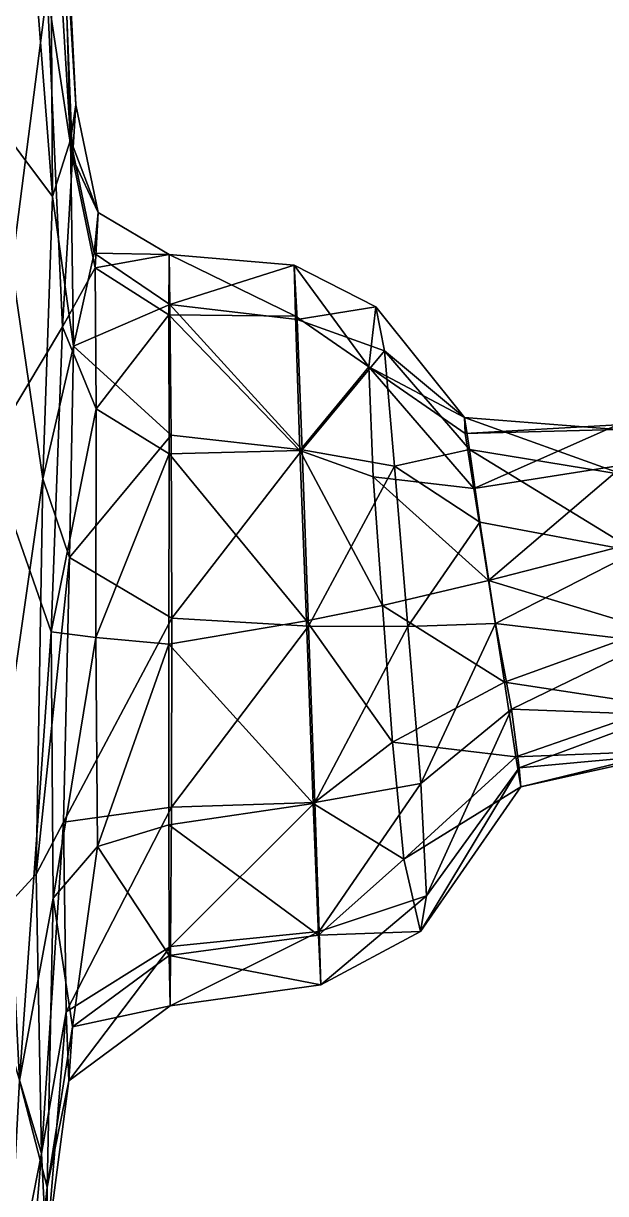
# Model space of a CAD drawing. Extents: x -4.77 to 4.77, y -2.48 to 3.3.
# Drawn here: x 4.6357 to 4.7036, y 2.0115 to 2.1477 of the extents above; entities that cross this region are included whole.
import ezdxf

# ---------------------------------------------------------------- set-up
doc = ezdxf.new("R2010")
doc.units = 0

msp = doc.modelspace()

# ---------------------------------------------------------------- linework, layer by layer
for points in [[(4.63621, 2.16501, -0.3844), (4.63173, 2.13738, -0.43853), (4.62125, 2.25182, -0.43094)], [(4.63621, 2.16501, 0.3844), (4.62125, 2.25182, 0.43094), (4.63173, 2.13738, 0.43853)], [(4.62012, 2.23938, -0.20485), (4.63161, 2.09789, -0.21747), (4.63851, 2.1515, -0.25729)], [(4.62012, 2.23938, 0.20485), (4.63851, 2.1515, 0.25729), (4.63161, 2.09789, 0.21747)], [(4.64007, 2.17404, -0.3132), (4.64122, 2.13412, -0.3369), (4.63886, 2.17281, -0.34476)], [(4.64007, 2.17404, 0.3132), (4.63886, 2.17281, 0.34476), (4.64122, 2.13412, 0.3369)], [(4.64, 2.16887, -0.28523), (4.64187, 2.13818, -0.30904), (4.64007, 2.17404, -0.3132)], [(4.64, 2.16887, 0.28523), (4.64007, 2.17404, 0.3132), (4.64187, 2.13818, 0.30904)], [(4.64007, 2.17404, -0.3132), (4.64187, 2.13818, -0.30904), (4.64122, 2.13412, -0.3369)], [(4.64007, 2.17404, 0.3132), (4.64122, 2.13412, 0.3369), (4.64187, 2.13818, 0.30904)], [(4.63886, 2.17281, -0.34476), (4.63915, 2.12753, -0.37073), (4.63621, 2.16501, -0.3844)], [(4.63886, 2.17281, 0.34476), (4.63621, 2.16501, 0.3844), (4.63915, 2.12753, 0.37073)], [(4.63886, 2.17281, -0.34476), (4.64122, 2.13412, -0.3369), (4.63915, 2.12753, -0.37073)], [(4.63886, 2.17281, 0.34476), (4.63915, 2.12753, 0.37073), (4.64122, 2.13412, 0.3369)], [(4.63851, 2.1515, -0.25729), (4.64147, 2.13202, -0.2848), (4.64, 2.16887, -0.28523)], [(4.63851, 2.1515, 0.25729), (4.64, 2.16887, 0.28523), (4.64147, 2.13202, 0.2848)], [(4.64, 2.16887, -0.28523), (4.64147, 2.13202, -0.2848), (4.64187, 2.13818, -0.30904)], [(4.64, 2.16887, 0.28523), (4.64187, 2.13818, 0.30904), (4.64147, 2.13202, 0.2848)], [(4.63915, 2.12753, -0.37073), (4.63173, 2.13738, -0.43853), (4.63621, 2.16501, -0.3844)], [(4.63915, 2.12753, 0.37073), (4.63621, 2.16501, 0.3844), (4.63173, 2.13738, 0.43853)], [(4.64029, 2.11236, -0.26358), (4.63851, 2.1515, -0.25729), (4.63161, 2.09789, -0.21747)], [(4.64029, 2.11236, 0.26358), (4.63161, 2.09789, 0.21747), (4.63851, 2.1515, 0.25729)], [(4.63851, 2.1515, -0.25729), (4.64029, 2.11236, -0.26358), (4.64147, 2.13202, -0.2848)], [(4.63851, 2.1515, 0.25729), (4.64147, 2.13202, 0.2848), (4.64029, 2.11236, 0.26358)], [(4.638, 2.09468, -0.39077), (4.63032, 2.04117, -0.455), (4.63173, 2.13738, -0.43853)], [(4.638, 2.09468, 0.39077), (4.63173, 2.13738, 0.43853), (4.63032, 2.04117, 0.455)], [(4.63915, 2.12753, -0.37073), (4.638, 2.09468, -0.39077), (4.63173, 2.13738, -0.43853)], [(4.63915, 2.12753, 0.37073), (4.63173, 2.13738, 0.43853), (4.638, 2.09468, 0.39077)], [(4.64122, 2.13412, -0.3369), (4.64187, 2.13818, -0.30904), (4.64447, 2.12565, -0.30978)], [(4.64122, 2.13412, 0.3369), (4.64447, 2.12565, 0.30978), (4.64187, 2.13818, 0.30904)], [(4.64447, 2.12565, -0.30978), (4.64187, 2.13818, -0.30904), (4.64147, 2.13202, -0.2848)], [(4.64447, 2.12565, 0.30978), (4.64147, 2.13202, 0.2848), (4.64187, 2.13818, 0.30904)], [(4.64158, 2.11009, -0.356), (4.63915, 2.12753, -0.37073), (4.64122, 2.13412, -0.3369)], [(4.64158, 2.11009, 0.356), (4.64122, 2.13412, 0.3369), (4.63915, 2.12753, 0.37073)], [(4.64158, 2.11009, -0.356), (4.64122, 2.13412, -0.3369), (4.64401, 2.12094, -0.33304)], [(4.64122, 2.13412, -0.3369), (4.64447, 2.12565, -0.30978), (4.64401, 2.12094, -0.33304)], [(4.64158, 2.11009, 0.356), (4.64401, 2.12094, 0.33304), (4.64122, 2.13412, 0.3369)], [(4.64122, 2.13412, 0.3369), (4.64401, 2.12094, 0.33304), (4.64447, 2.12565, 0.30978)], [(4.64409, 2.11921, -0.28872), (4.64147, 2.13202, -0.2848), (4.64029, 2.11236, -0.26358)], [(4.64409, 2.11921, 0.28872), (4.64029, 2.11236, 0.26358), (4.64147, 2.13202, 0.2848)], [(4.64447, 2.12565, -0.30978), (4.64147, 2.13202, -0.2848), (4.64409, 2.11921, -0.28872)], [(4.64447, 2.12565, 0.30978), (4.64409, 2.11921, 0.28872), (4.64147, 2.13202, 0.2848)], [(4.638, 2.09468, -0.39077), (4.63915, 2.12753, -0.37073), (4.64158, 2.11009, -0.356)], [(4.638, 2.09468, 0.39077), (4.64158, 2.11009, 0.356), (4.63915, 2.12753, 0.37073)], [(4.65274, 2.12078, -0.3103), (4.64401, 2.12094, -0.33304), (4.64447, 2.12565, -0.30978)], [(4.65274, 2.12078, 0.3103), (4.64447, 2.12565, 0.30978), (4.64401, 2.12094, 0.33304)], [(4.64409, 2.11921, -0.28872), (4.65274, 2.12078, -0.3103), (4.64447, 2.12565, -0.30978)], [(4.64409, 2.11921, 0.28872), (4.64447, 2.12565, 0.30978), (4.65274, 2.12078, 0.3103)], [(4.65281, 2.11494, -0.33226), (4.64158, 2.11009, -0.356), (4.64401, 2.12094, -0.33304)], [(4.65281, 2.11494, 0.33226), (4.64401, 2.12094, 0.33304), (4.64158, 2.11009, 0.356)], [(4.65274, 2.12078, -0.3103), (4.65281, 2.11494, -0.33226), (4.64401, 2.12094, -0.33304)], [(4.65274, 2.12078, 0.3103), (4.64401, 2.12094, 0.33304), (4.65281, 2.11494, 0.33226)], [(4.64409, 2.11921, -0.28872), (4.6527, 2.11376, -0.28869), (4.65274, 2.12078, -0.3103)], [(4.64409, 2.11921, 0.28872), (4.65274, 2.12078, 0.3103), (4.6527, 2.11376, 0.28869)], [(4.65274, 2.12078, -0.3103), (4.6527, 2.11376, -0.28869), (4.66744, 2.11361, -0.29011)], [(4.65274, 2.12078, 0.3103), (4.66744, 2.11361, 0.29011), (4.6527, 2.11376, 0.28869)], [(4.65274, 2.12078, -0.3103), (4.66744, 2.11361, -0.29011), (4.6673, 2.11952, -0.31057)], [(4.65281, 2.11494, -0.33226), (4.65274, 2.12078, -0.3103), (4.6673, 2.11952, -0.31057)], [(4.65274, 2.12078, 0.3103), (4.6673, 2.11952, 0.31057), (4.66744, 2.11361, 0.29011)], [(4.65281, 2.11494, 0.33226), (4.6673, 2.11952, 0.31057), (4.65274, 2.12078, 0.3103)], [(4.64409, 2.11921, -0.28872), (4.64029, 2.11236, -0.26358), (4.64424, 2.10281, -0.27131)], [(4.64409, 2.11921, 0.28872), (4.64424, 2.10281, 0.27131), (4.64029, 2.11236, 0.26358)], [(4.64424, 2.10281, -0.27131), (4.6527, 2.11376, -0.28869), (4.64409, 2.11921, -0.28872)], [(4.64424, 2.10281, 0.27131), (4.64409, 2.11921, 0.28872), (4.6527, 2.11376, 0.28869)], [(4.65281, 2.11494, -0.33226), (4.6673, 2.11952, -0.31057), (4.66763, 2.11321, -0.33107)], [(4.65281, 2.11494, 0.33226), (4.66763, 2.11321, 0.33107), (4.6673, 2.11952, 0.31057)], [(4.6673, 2.11952, -0.31057), (4.67598, 2.1077, -0.29356), (4.67681, 2.11468, -0.31078)], [(4.6673, 2.11952, -0.31057), (4.66744, 2.11361, -0.29011), (4.67598, 2.1077, -0.29356)], [(4.66763, 2.11321, -0.33107), (4.6673, 2.11952, -0.31057), (4.67681, 2.11468, -0.31078)], [(4.6673, 2.11952, 0.31057), (4.67681, 2.11468, 0.31078), (4.67598, 2.1077, 0.29356)], [(4.6673, 2.11952, 0.31057), (4.67598, 2.1077, 0.29356), (4.66744, 2.11361, 0.29011)], [(4.66763, 2.11321, 0.33107), (4.67681, 2.11468, 0.31078), (4.6673, 2.11952, 0.31057)], [(4.65281, 2.11494, -0.33226), (4.65296, 2.09975, -0.3493), (4.64158, 2.11009, -0.356)], [(4.65281, 2.11494, 0.33226), (4.64158, 2.11009, 0.356), (4.65296, 2.09975, 0.3493)], [(4.64424, 2.10281, -0.27131), (4.65271, 2.09756, -0.27268), (4.6527, 2.11376, -0.28869)], [(4.64424, 2.10281, 0.27131), (4.6527, 2.11376, 0.28869), (4.65271, 2.09756, 0.27268)], [(4.6527, 2.11376, -0.28869), (4.66797, 2.09794, -0.27549), (4.66744, 2.11361, -0.29011)], [(4.6527, 2.11376, -0.28869), (4.65271, 2.09756, -0.27268), (4.66797, 2.09794, -0.27549)], [(4.6527, 2.11376, 0.28869), (4.66744, 2.11361, 0.29011), (4.66797, 2.09794, 0.27549)], [(4.6527, 2.11376, 0.28869), (4.66797, 2.09794, 0.27549), (4.65271, 2.09756, 0.27268)], [(4.65281, 2.11494, -0.33226), (4.66822, 2.09805, -0.34651), (4.65296, 2.09975, -0.3493)], [(4.65281, 2.11494, -0.33226), (4.66763, 2.11321, -0.33107), (4.66822, 2.09805, -0.34651)], [(4.65281, 2.11494, 0.33226), (4.65296, 2.09975, 0.3493), (4.66822, 2.09805, 0.34651)], [(4.65281, 2.11494, 0.33226), (4.66822, 2.09805, 0.34651), (4.66763, 2.11321, 0.33107)], [(4.66763, 2.11321, -0.33107), (4.67681, 2.11468, -0.31078), (4.67783, 2.10957, -0.32919)], [(4.66763, 2.11321, 0.33107), (4.67783, 2.10957, 0.32919), (4.67681, 2.11468, 0.31078)], [(4.67598, 2.1077, -0.29356), (4.68712, 2.10179, -0.31062), (4.67681, 2.11468, -0.31078)], [(4.67598, 2.1077, 0.29356), (4.67681, 2.11468, 0.31078), (4.68712, 2.10179, 0.31062)], [(4.68712, 2.10179, -0.31062), (4.67783, 2.10957, -0.32919), (4.67681, 2.11468, -0.31078)], [(4.68712, 2.10179, 0.31062), (4.67681, 2.11468, 0.31078), (4.67783, 2.10957, 0.32919)], [(4.67598, 2.1077, -0.29356), (4.66744, 2.11361, -0.29011), (4.66797, 2.09794, -0.27549)], [(4.67598, 2.1077, 0.29356), (4.66797, 2.09794, 0.27549), (4.66744, 2.11361, 0.29011)], [(4.66822, 2.09805, -0.34651), (4.66763, 2.11321, -0.33107), (4.67783, 2.10957, -0.32919)], [(4.66822, 2.09805, 0.34651), (4.67783, 2.10957, 0.32919), (4.66763, 2.11321, 0.33107)], [(4.64029, 2.11236, -0.26358), (4.63161, 2.09789, -0.21747), (4.639, 2.07687, -0.25324)], [(4.64029, 2.11236, 0.26358), (4.639, 2.07687, 0.25324), (4.63161, 2.09789, 0.21747)], [(4.64424, 2.10281, -0.27131), (4.64029, 2.11236, -0.26358), (4.639, 2.07687, -0.25324)], [(4.64424, 2.10281, 0.27131), (4.639, 2.07687, 0.25324), (4.64029, 2.11236, 0.26358)], [(4.638, 2.09468, -0.39077), (4.64158, 2.11009, -0.356), (4.64111, 2.08552, -0.36902)], [(4.638, 2.09468, 0.39077), (4.64111, 2.08552, 0.36902), (4.64158, 2.11009, 0.356)], [(4.65296, 2.09975, -0.3493), (4.64111, 2.08552, -0.36902), (4.64158, 2.11009, -0.356)], [(4.65296, 2.09975, 0.3493), (4.64158, 2.11009, 0.356), (4.64111, 2.08552, 0.36902)], [(4.66822, 2.09805, -0.34651), (4.67783, 2.10957, -0.32919), (4.67898, 2.09615, -0.34301)], [(4.66822, 2.09805, 0.34651), (4.67898, 2.09615, 0.34301), (4.67783, 2.10957, 0.32919)], [(4.68772, 2.09806, -0.32274), (4.67898, 2.09615, -0.34301), (4.67783, 2.10957, -0.32919)], [(4.68712, 2.10179, -0.31062), (4.68772, 2.09806, -0.32274), (4.67783, 2.10957, -0.32919)], [(4.68772, 2.09806, 0.32274), (4.67783, 2.10957, 0.32919), (4.67898, 2.09615, 0.34301)], [(4.68712, 2.10179, 0.31062), (4.67783, 2.10957, 0.32919), (4.68772, 2.09806, 0.32274)], [(4.67598, 2.1077, -0.29356), (4.66797, 2.09794, -0.27549), (4.67648, 2.09489, -0.2821)], [(4.67598, 2.1077, 0.29356), (4.67648, 2.09489, 0.2821), (4.66797, 2.09794, 0.27549)], [(4.68823, 2.09354, -0.28739), (4.67598, 2.1077, -0.29356), (4.67648, 2.09489, -0.2821)], [(4.68823, 2.09354, -0.28739), (4.68723, 2.09995, -0.29813), (4.67598, 2.1077, -0.29356)], [(4.67598, 2.1077, -0.29356), (4.68723, 2.09995, -0.29813), (4.68712, 2.10179, -0.31062)], [(4.68823, 2.09354, 0.28739), (4.67648, 2.09489, 0.2821), (4.67598, 2.1077, 0.29356)], [(4.68823, 2.09354, 0.28739), (4.67598, 2.1077, 0.29356), (4.68723, 2.09995, 0.29813)], [(4.67598, 2.1077, 0.29356), (4.68712, 2.10179, 0.31062), (4.68723, 2.09995, 0.29813)], [(4.64424, 2.10281, -0.27131), (4.639, 2.07687, -0.25324), (4.64419, 2.0762, -0.26337)], [(4.64424, 2.10281, 0.27131), (4.64419, 2.0762, 0.26337), (4.639, 2.07687, 0.25324)], [(4.64419, 2.0762, -0.26337), (4.65271, 2.09756, -0.27268), (4.64424, 2.10281, -0.27131)], [(4.64419, 2.0762, 0.26337), (4.64424, 2.10281, 0.27131), (4.65271, 2.09756, 0.27268)], [(4.68712, 2.10179, -0.31062), (4.70573, 2.09512, -0.31396), (4.68772, 2.09806, -0.32274)], [(4.68723, 2.09995, -0.29813), (4.70497, 2.10042, -0.30458), (4.68712, 2.10179, -0.31062)], [(4.68712, 2.10179, -0.31062), (4.70497, 2.10042, -0.30458), (4.70573, 2.09512, -0.31396)], [(4.68712, 2.10179, 0.31062), (4.68772, 2.09806, 0.32274), (4.70573, 2.09512, 0.31396)], [(4.68723, 2.09995, 0.29813), (4.68712, 2.10179, 0.31062), (4.70497, 2.10042, 0.30458)], [(4.68712, 2.10179, 0.31062), (4.70573, 2.09512, 0.31396), (4.70497, 2.10042, 0.30458)], [(4.68823, 2.09354, -0.28739), (4.70496, 2.10096, -0.29386), (4.68723, 2.09995, -0.29813)], [(4.68723, 2.09995, -0.29813), (4.70496, 2.10096, -0.29386), (4.70497, 2.10042, -0.30458)], [(4.68823, 2.09354, 0.28739), (4.68723, 2.09995, 0.29813), (4.70496, 2.10096, 0.29386)], [(4.68723, 2.09995, 0.29813), (4.70497, 2.10042, 0.30458), (4.70496, 2.10096, 0.29386)], [(4.68823, 2.09354, -0.28739), (4.70572, 2.09629, -0.28414), (4.70496, 2.10096, -0.29386)], [(4.68823, 2.09354, 0.28739), (4.70496, 2.10096, 0.29386), (4.70572, 2.09629, 0.28414)], [(4.65296, 2.09975, -0.3493), (4.65302, 2.07843, -0.35754), (4.64111, 2.08552, -0.36902)], [(4.65296, 2.09975, 0.3493), (4.64111, 2.08552, 0.36902), (4.65302, 2.07843, 0.35754)], [(4.65302, 2.07843, -0.35754), (4.65296, 2.09975, -0.3493), (4.66822, 2.09805, -0.34651)], [(4.65302, 2.07843, 0.35754), (4.66822, 2.09805, 0.34651), (4.65296, 2.09975, 0.3493)], [(4.63528, 2.02462, -0.24986), (4.639, 2.07687, -0.25324), (4.63161, 2.09789, -0.21747)], [(4.63528, 2.02462, 0.24986), (4.63161, 2.09789, 0.21747), (4.639, 2.07687, 0.25324)], [(4.64419, 2.0762, -0.26337), (4.65269, 2.07542, -0.26666), (4.65271, 2.09756, -0.27268)], [(4.64419, 2.0762, 0.26337), (4.65271, 2.09756, 0.27268), (4.65269, 2.07542, 0.26666)], [(4.66872, 2.07813, -0.26913), (4.65271, 2.09756, -0.27268), (4.65269, 2.07542, -0.26666)], [(4.66872, 2.07813, 0.26913), (4.65269, 2.07542, 0.26666), (4.65271, 2.09756, 0.27268)], [(4.66872, 2.07813, -0.26913), (4.66797, 2.09794, -0.27549), (4.65271, 2.09756, -0.27268)], [(4.66872, 2.07813, 0.26913), (4.65271, 2.09756, 0.27268), (4.66797, 2.09794, 0.27549)], [(4.65302, 2.07843, -0.35754), (4.66822, 2.09805, -0.34651), (4.66897, 2.07751, -0.35307)], [(4.65302, 2.07843, 0.35754), (4.66897, 2.07751, 0.35307), (4.66822, 2.09805, 0.34651)], [(4.66797, 2.09794, -0.27549), (4.6776, 2.07991, -0.27653), (4.67648, 2.09489, -0.2821)], [(4.66797, 2.09794, -0.27549), (4.66872, 2.07813, -0.26913), (4.6776, 2.07991, -0.27653)], [(4.66797, 2.09794, 0.27549), (4.67648, 2.09489, 0.2821), (4.6776, 2.07991, 0.27653)], [(4.66797, 2.09794, 0.27549), (4.6776, 2.07991, 0.27653), (4.66872, 2.07813, 0.26913)], [(4.66897, 2.07751, -0.35307), (4.66822, 2.09805, -0.34651), (4.67898, 2.09615, -0.34301)], [(4.66897, 2.07751, 0.35307), (4.67898, 2.09615, 0.34301), (4.66822, 2.09805, 0.34651)], [(4.68772, 2.09806, -0.32274), (4.68893, 2.0896, -0.33204), (4.67898, 2.09615, -0.34301)], [(4.68772, 2.09806, 0.32274), (4.67898, 2.09615, 0.34301), (4.68893, 2.0896, 0.33204)], [(4.68772, 2.09806, -0.32274), (4.70712, 2.08621, -0.3199), (4.68893, 2.0896, -0.33204)], [(4.68772, 2.09806, -0.32274), (4.70573, 2.09512, -0.31396), (4.70712, 2.08621, -0.3199)], [(4.68772, 2.09806, 0.32274), (4.68893, 2.0896, 0.33204), (4.70712, 2.08621, 0.3199)], [(4.68772, 2.09806, 0.32274), (4.70712, 2.08621, 0.3199), (4.70573, 2.09512, 0.31396)], [(4.66897, 2.07751, -0.35307), (4.67898, 2.09615, -0.34301), (4.68054, 2.07746, -0.34836)], [(4.66897, 2.07751, 0.35307), (4.68054, 2.07746, 0.34836), (4.67898, 2.09615, 0.34301)], [(4.68893, 2.0896, -0.33204), (4.68054, 2.07746, -0.34836), (4.67898, 2.09615, -0.34301)], [(4.68893, 2.0896, 0.33204), (4.67898, 2.09615, 0.34301), (4.68054, 2.07746, 0.34836)], [(4.68994, 2.08281, -0.28088), (4.70572, 2.09629, -0.28414), (4.68823, 2.09354, -0.28739)], [(4.68994, 2.08281, 0.28088), (4.68823, 2.09354, 0.28739), (4.70572, 2.09629, 0.28414)], [(4.68994, 2.08281, -0.28088), (4.70717, 2.08725, -0.27766), (4.70572, 2.09629, -0.28414)], [(4.68994, 2.08281, 0.28088), (4.70572, 2.09629, 0.28414), (4.70717, 2.08725, 0.27766)], [(4.68994, 2.08281, -0.28088), (4.67648, 2.09489, -0.2821), (4.6776, 2.07991, -0.27653)], [(4.68994, 2.08281, -0.28088), (4.68823, 2.09354, -0.28739), (4.67648, 2.09489, -0.2821)], [(4.68994, 2.08281, 0.28088), (4.6776, 2.07991, 0.27653), (4.67648, 2.09489, 0.2821)], [(4.68994, 2.08281, 0.28088), (4.67648, 2.09489, 0.2821), (4.68823, 2.09354, 0.28739)], [(4.638, 2.09468, -0.39077), (4.63724, 2.04864, -0.39134), (4.63032, 2.04117, -0.455)], [(4.638, 2.09468, 0.39077), (4.63032, 2.04117, 0.455), (4.63724, 2.04864, 0.39134)], [(4.63724, 2.04864, -0.39134), (4.638, 2.09468, -0.39077), (4.64111, 2.08552, -0.36902)], [(4.63724, 2.04864, 0.39134), (4.64111, 2.08552, 0.36902), (4.638, 2.09468, 0.39077)], [(4.68893, 2.0896, -0.33204), (4.69075, 2.07781, -0.33432), (4.68054, 2.07746, -0.34836)], [(4.68893, 2.0896, 0.33204), (4.68054, 2.07746, 0.34836), (4.69075, 2.07781, 0.33432)], [(4.69075, 2.07781, -0.33432), (4.68893, 2.0896, -0.33204), (4.70712, 2.08621, -0.3199)], [(4.69075, 2.07781, 0.33432), (4.70712, 2.08621, 0.3199), (4.68893, 2.0896, 0.33204)], [(4.68994, 2.08281, -0.28088), (4.70875, 2.07714, -0.27755), (4.70717, 2.08725, -0.27766)], [(4.68994, 2.08281, 0.28088), (4.70717, 2.08725, 0.27766), (4.70875, 2.07714, 0.27755)], [(4.63724, 2.04864, -0.39134), (4.64111, 2.08552, -0.36902), (4.6404, 2.05471, -0.36618)], [(4.63724, 2.04864, 0.39134), (4.6404, 2.05471, 0.36618), (4.64111, 2.08552, 0.36902)], [(4.65302, 2.07843, -0.35754), (4.6404, 2.05471, -0.36618), (4.64111, 2.08552, -0.36902)], [(4.65302, 2.07843, 0.35754), (4.64111, 2.08552, 0.36902), (4.6404, 2.05471, 0.36618)], [(4.69075, 2.07781, -0.33432), (4.70712, 2.08621, -0.3199), (4.70877, 2.07569, -0.31949)], [(4.69075, 2.07781, 0.33432), (4.70877, 2.07569, 0.31949), (4.70712, 2.08621, 0.3199)], [(4.6918, 2.071, -0.28286), (4.68994, 2.08281, -0.28088), (4.6776, 2.07991, -0.27653)], [(4.6918, 2.071, 0.28286), (4.6776, 2.07991, 0.27653), (4.68994, 2.08281, 0.28088)], [(4.68994, 2.08281, -0.28088), (4.6918, 2.071, -0.28286), (4.70875, 2.07714, -0.27755)], [(4.68994, 2.08281, 0.28088), (4.70875, 2.07714, 0.27755), (4.6918, 2.071, 0.28286)], [(4.66872, 2.07813, -0.26913), (4.67875, 2.06401, -0.28016), (4.6776, 2.07991, -0.27653)], [(4.66872, 2.07813, 0.26913), (4.6776, 2.07991, 0.27653), (4.67875, 2.06401, 0.28016)], [(4.6918, 2.071, -0.28286), (4.6776, 2.07991, -0.27653), (4.67875, 2.06401, -0.28016)], [(4.6918, 2.071, 0.28286), (4.67875, 2.06401, 0.28016), (4.6776, 2.07991, 0.27653)], [(4.65302, 2.07843, -0.35754), (4.65299, 2.05646, -0.35149), (4.6404, 2.05471, -0.36618)], [(4.65302, 2.07843, 0.35754), (4.6404, 2.05471, 0.36618), (4.65299, 2.05646, 0.35149)], [(4.65299, 2.05646, -0.35149), (4.65302, 2.07843, -0.35754), (4.66897, 2.07751, -0.35307)], [(4.65299, 2.05646, 0.35149), (4.66897, 2.07751, 0.35307), (4.65302, 2.07843, 0.35754)], [(4.65269, 2.07542, -0.26666), (4.6695, 2.05688, -0.27469), (4.66872, 2.07813, -0.26913)], [(4.65269, 2.07542, 0.26666), (4.66872, 2.07813, 0.26913), (4.6695, 2.05688, 0.27469)], [(4.65299, 2.05646, -0.35149), (4.66897, 2.07751, -0.35307), (4.66971, 2.05701, -0.34632)], [(4.65299, 2.05646, 0.35149), (4.66971, 2.05701, 0.34632), (4.66897, 2.07751, 0.35307)], [(4.66872, 2.07813, -0.26913), (4.6695, 2.05688, -0.27469), (4.67875, 2.06401, -0.28016)], [(4.66872, 2.07813, 0.26913), (4.67875, 2.06401, 0.28016), (4.6695, 2.05688, 0.27469)], [(4.66971, 2.05701, -0.34632), (4.66897, 2.07751, -0.35307), (4.68054, 2.07746, -0.34836)], [(4.66971, 2.05701, 0.34632), (4.68054, 2.07746, 0.34836), (4.66897, 2.07751, 0.35307)], [(4.66971, 2.05701, -0.34632), (4.68054, 2.07746, -0.34836), (4.68205, 2.05922, -0.34122)], [(4.66971, 2.05701, 0.34632), (4.68205, 2.05922, 0.34122), (4.68054, 2.07746, 0.34836)], [(4.69075, 2.07781, -0.33432), (4.68205, 2.05922, -0.34122), (4.68054, 2.07746, -0.34836)], [(4.69075, 2.07781, 0.33432), (4.68054, 2.07746, 0.34836), (4.68205, 2.05922, 0.34122)], [(4.69075, 2.07781, -0.33432), (4.69261, 2.06785, -0.32672), (4.68205, 2.05922, -0.34122)], [(4.69075, 2.07781, 0.33432), (4.68205, 2.05922, 0.34122), (4.69261, 2.06785, 0.32672)], [(4.69261, 2.06785, -0.32672), (4.69075, 2.07781, -0.33432), (4.70877, 2.07569, -0.31949)], [(4.69261, 2.06785, 0.32672), (4.70877, 2.07569, 0.31949), (4.69075, 2.07781, 0.33432)], [(4.6918, 2.071, -0.28286), (4.71013, 2.06821, -0.28337), (4.70875, 2.07714, -0.27755)], [(4.6918, 2.071, 0.28286), (4.70875, 2.07714, 0.27755), (4.71013, 2.06821, 0.28337)], [(4.63528, 2.02462, -0.24986), (4.63922, 2.04584, -0.26569), (4.639, 2.07687, -0.25324)], [(4.63528, 2.02462, 0.24986), (4.639, 2.07687, 0.25324), (4.63922, 2.04584, 0.26569)], [(4.64419, 2.0762, -0.26337), (4.639, 2.07687, -0.25324), (4.63922, 2.04584, -0.26569)], [(4.64419, 2.0762, 0.26337), (4.63922, 2.04584, 0.26569), (4.639, 2.07687, 0.25324)], [(4.64419, 2.0762, -0.26337), (4.63922, 2.04584, -0.26569), (4.64439, 2.05186, -0.27293)], [(4.64419, 2.0762, 0.26337), (4.64439, 2.05186, 0.27293), (4.63922, 2.04584, 0.26569)], [(4.64439, 2.05186, -0.27293), (4.65269, 2.07542, -0.26666), (4.64419, 2.0762, -0.26337)], [(4.64439, 2.05186, 0.27293), (4.64419, 2.0762, 0.26337), (4.65269, 2.07542, 0.26666)], [(4.69261, 2.06785, -0.32672), (4.70877, 2.07569, -0.31949), (4.71012, 2.0672, -0.31298)], [(4.69261, 2.06785, 0.32672), (4.71012, 2.0672, 0.31298), (4.70877, 2.07569, 0.31949)], [(4.64439, 2.05186, -0.27293), (4.65268, 2.05438, -0.27468), (4.65269, 2.07542, -0.26666)], [(4.64439, 2.05186, 0.27293), (4.65269, 2.07542, 0.26666), (4.65268, 2.05438, 0.27468)], [(4.65269, 2.07542, -0.26666), (4.65268, 2.05438, -0.27468), (4.6695, 2.05688, -0.27469)], [(4.65269, 2.07542, 0.26666), (4.6695, 2.05688, 0.27469), (4.65268, 2.05438, 0.27468)], [(4.69313, 2.0623, -0.29166), (4.6918, 2.071, -0.28286), (4.67875, 2.06401, -0.28016)], [(4.69313, 2.0623, 0.29166), (4.67875, 2.06401, 0.28016), (4.6918, 2.071, 0.28286)], [(4.6918, 2.071, -0.28286), (4.69313, 2.0623, -0.29166), (4.71013, 2.06821, -0.28337)], [(4.6918, 2.071, 0.28286), (4.71013, 2.06821, 0.28337), (4.69313, 2.0623, 0.29166)], [(4.69261, 2.06785, -0.32672), (4.68272, 2.04612, -0.32646), (4.68205, 2.05922, -0.34122)], [(4.69261, 2.06785, 0.32672), (4.68205, 2.05922, 0.34122), (4.68272, 2.04612, 0.32646)], [(4.69261, 2.06785, -0.32672), (4.69349, 2.06101, -0.316), (4.68272, 2.04612, -0.32646)], [(4.69261, 2.06785, 0.32672), (4.68272, 2.04612, 0.32646), (4.69349, 2.06101, 0.316)], [(4.69349, 2.06101, -0.316), (4.69261, 2.06785, -0.32672), (4.71012, 2.0672, -0.31298)], [(4.69349, 2.06101, 0.316), (4.71012, 2.0672, 0.31298), (4.69261, 2.06785, 0.32672)], [(4.69313, 2.0623, -0.29166), (4.71088, 2.06302, -0.29269), (4.71013, 2.06821, -0.28337)], [(4.69313, 2.0623, 0.29166), (4.71013, 2.06821, 0.28337), (4.71088, 2.06302, 0.29269)], [(4.69349, 2.06101, -0.316), (4.71012, 2.0672, -0.31298), (4.71086, 2.0626, -0.3033)], [(4.69349, 2.06101, 0.316), (4.71086, 2.0626, 0.3033), (4.71012, 2.0672, 0.31298)], [(4.6695, 2.05688, -0.27469), (4.68006, 2.05038, -0.29038), (4.67875, 2.06401, -0.28016)], [(4.6695, 2.05688, 0.27469), (4.67875, 2.06401, 0.28016), (4.68006, 2.05038, 0.29038)], [(4.69313, 2.0623, -0.29166), (4.67875, 2.06401, -0.28016), (4.68006, 2.05038, -0.29038)], [(4.69313, 2.0623, 0.29166), (4.68006, 2.05038, 0.29038), (4.67875, 2.06401, 0.28016)], [(4.6937, 2.0588, -0.3036), (4.69313, 2.0623, -0.29166), (4.68006, 2.05038, -0.29038)], [(4.6937, 2.0588, 0.3036), (4.68006, 2.05038, 0.29038), (4.69313, 2.0623, 0.29166)], [(4.69313, 2.0623, -0.29166), (4.6937, 2.0588, -0.3036), (4.71088, 2.06302, -0.29269)], [(4.69313, 2.0623, 0.29166), (4.71088, 2.06302, 0.29269), (4.6937, 2.0588, 0.3036)], [(4.6937, 2.0588, -0.3036), (4.69349, 2.06101, -0.316), (4.71086, 2.0626, -0.3033)], [(4.6937, 2.0588, 0.3036), (4.71086, 2.0626, 0.3033), (4.69349, 2.06101, 0.316)], [(4.6937, 2.0588, -0.3036), (4.71086, 2.0626, -0.3033), (4.71088, 2.06302, -0.29269)], [(4.6937, 2.0588, 0.3036), (4.71088, 2.06302, 0.29269), (4.71086, 2.0626, 0.3033)], [(4.69349, 2.06101, -0.316), (4.68202, 2.04197, -0.30721), (4.68272, 2.04612, -0.32646)], [(4.69349, 2.06101, -0.316), (4.6937, 2.0588, -0.3036), (4.68202, 2.04197, -0.30721)], [(4.69349, 2.06101, 0.316), (4.68272, 2.04612, 0.32646), (4.68202, 2.04197, 0.30721)], [(4.69349, 2.06101, 0.316), (4.68202, 2.04197, 0.30721), (4.6937, 2.0588, 0.3036)], [(4.67022, 2.04198, -0.33073), (4.66971, 2.05701, -0.34632), (4.68205, 2.05922, -0.34122)], [(4.67022, 2.04198, 0.33073), (4.68205, 2.05922, 0.34122), (4.66971, 2.05701, 0.34632)], [(4.67022, 2.04198, -0.33073), (4.68205, 2.05922, -0.34122), (4.68272, 2.04612, -0.32646)], [(4.67022, 2.04198, 0.33073), (4.68272, 2.04612, 0.32646), (4.68205, 2.05922, 0.34122)], [(4.6937, 2.0588, -0.3036), (4.68006, 2.05038, -0.29038), (4.68202, 2.04197, -0.30721)], [(4.6937, 2.0588, 0.3036), (4.68202, 2.04197, 0.30721), (4.68006, 2.05038, 0.29038)], [(4.65268, 2.05438, -0.27468), (4.67012, 2.04154, -0.28957), (4.6695, 2.05688, -0.27469)], [(4.65268, 2.05438, 0.27468), (4.6695, 2.05688, 0.27469), (4.67012, 2.04154, 0.28957)], [(4.6529, 2.04024, -0.33542), (4.66971, 2.05701, -0.34632), (4.67022, 2.04198, -0.33073)], [(4.6529, 2.04024, -0.33542), (4.65299, 2.05646, -0.35149), (4.66971, 2.05701, -0.34632)], [(4.6529, 2.04024, 0.33542), (4.67022, 2.04198, 0.33073), (4.66971, 2.05701, 0.34632)], [(4.6529, 2.04024, 0.33542), (4.66971, 2.05701, 0.34632), (4.65299, 2.05646, 0.35149)], [(4.6695, 2.05688, -0.27469), (4.67012, 2.04154, -0.28957), (4.68006, 2.05038, -0.29038)], [(4.6695, 2.05688, 0.27469), (4.68006, 2.05038, 0.29038), (4.67012, 2.04154, 0.28957)], [(4.65299, 2.05646, -0.35149), (4.64072, 2.03264, -0.34527), (4.6404, 2.05471, -0.36618)], [(4.65299, 2.05646, 0.35149), (4.6404, 2.05471, 0.36618), (4.64072, 2.03264, 0.34527)], [(4.65299, 2.05646, -0.35149), (4.6529, 2.04024, -0.33542), (4.64072, 2.03264, -0.34527)], [(4.65299, 2.05646, 0.35149), (4.64072, 2.03264, 0.34527), (4.6529, 2.04024, 0.33542)], [(4.63786, 2.01615, -0.3619), (4.63724, 2.04864, -0.39134), (4.6404, 2.05471, -0.36618)], [(4.63786, 2.01615, 0.3619), (4.6404, 2.05471, 0.36618), (4.63724, 2.04864, 0.39134)], [(4.63786, 2.01615, -0.3619), (4.6404, 2.05471, -0.36618), (4.64072, 2.03264, -0.34527)], [(4.63786, 2.01615, 0.3619), (4.64072, 2.03264, 0.34527), (4.6404, 2.05471, 0.36618)], [(4.65272, 2.03918, -0.29167), (4.65268, 2.05438, -0.27468), (4.64439, 2.05186, -0.27293)], [(4.65272, 2.03918, 0.29167), (4.64439, 2.05186, 0.27293), (4.65268, 2.05438, 0.27468)], [(4.65268, 2.05438, -0.27468), (4.65272, 2.03918, -0.29167), (4.67012, 2.04154, -0.28957)], [(4.65268, 2.05438, 0.27468), (4.67012, 2.04154, 0.28957), (4.65272, 2.03918, 0.29167)], [(4.63922, 2.04584, -0.26569), (4.64148, 2.03089, -0.29249), (4.64439, 2.05186, -0.27293)], [(4.63922, 2.04584, 0.26569), (4.64439, 2.05186, 0.27293), (4.64148, 2.03089, 0.29249)], [(4.65272, 2.03918, -0.29167), (4.64439, 2.05186, -0.27293), (4.64148, 2.03089, -0.29249)], [(4.65272, 2.03918, 0.29167), (4.64148, 2.03089, 0.29249), (4.64439, 2.05186, 0.27293)], [(4.67012, 2.04154, -0.28957), (4.68202, 2.04197, -0.30721), (4.68006, 2.05038, -0.29038)], [(4.67012, 2.04154, 0.28957), (4.68006, 2.05038, 0.29038), (4.68202, 2.04197, 0.30721)], [(4.63786, 2.01615, -0.3619), (4.63032, 2.04117, -0.455), (4.63724, 2.04864, -0.39134)], [(4.63786, 2.01615, 0.3619), (4.63724, 2.04864, 0.39134), (4.63032, 2.04117, 0.455)], [(4.63851, 2.01222, -0.28815), (4.63922, 2.04584, -0.26569), (4.63528, 2.02462, -0.24986)], [(4.63851, 2.01222, 0.28815), (4.63528, 2.02462, 0.24986), (4.63922, 2.04584, 0.26569)], [(4.63922, 2.04584, -0.26569), (4.63851, 2.01222, -0.28815), (4.64148, 2.03089, -0.29249)], [(4.63922, 2.04584, 0.26569), (4.64148, 2.03089, 0.29249), (4.63851, 2.01222, 0.28815)], [(4.6704, 2.03576, -0.31014), (4.67022, 2.04198, -0.33073), (4.68272, 2.04612, -0.32646)], [(4.6704, 2.03576, 0.31014), (4.68272, 2.04612, 0.32646), (4.67022, 2.04198, 0.33073)], [(4.6704, 2.03576, -0.31014), (4.68272, 2.04612, -0.32646), (4.68202, 2.04197, -0.30721)], [(4.6704, 2.03576, 0.31014), (4.68202, 2.04197, 0.30721), (4.68272, 2.04612, 0.32646)], [(4.65285, 2.03331, -0.31369), (4.67022, 2.04198, -0.33073), (4.6704, 2.03576, -0.31014)], [(4.65285, 2.03331, -0.31369), (4.6529, 2.04024, -0.33542), (4.67022, 2.04198, -0.33073)], [(4.65285, 2.03331, 0.31369), (4.6704, 2.03576, 0.31014), (4.67022, 2.04198, 0.33073)], [(4.65285, 2.03331, 0.31369), (4.67022, 2.04198, 0.33073), (4.6529, 2.04024, 0.33542)], [(4.67012, 2.04154, -0.28957), (4.6704, 2.03576, -0.31014), (4.68202, 2.04197, -0.30721)], [(4.67012, 2.04154, 0.28957), (4.68202, 2.04197, 0.30721), (4.6704, 2.03576, 0.31014)], [(4.63786, 2.01615, -0.3619), (4.62513, 1.95162, -0.44712), (4.63032, 2.04117, -0.455)], [(4.63786, 2.01615, 0.3619), (4.63032, 2.04117, 0.455), (4.62513, 1.95162, 0.44712)], [(4.6529, 2.04024, -0.33542), (4.64104, 2.02461, -0.32203), (4.64072, 2.03264, -0.34527)], [(4.6529, 2.04024, 0.33542), (4.64072, 2.03264, 0.34527), (4.64104, 2.02461, 0.32203)], [(4.6529, 2.04024, -0.33542), (4.65285, 2.03331, -0.31369), (4.64104, 2.02461, -0.32203)], [(4.6529, 2.04024, 0.33542), (4.64104, 2.02461, 0.32203), (4.65285, 2.03331, 0.31369)], [(4.65272, 2.03918, -0.29167), (4.6704, 2.03576, -0.31014), (4.67012, 2.04154, -0.28957)], [(4.65272, 2.03918, 0.29167), (4.67012, 2.04154, 0.28957), (4.6704, 2.03576, 0.31014)], [(4.65285, 2.03331, -0.31369), (4.65272, 2.03918, -0.29167), (4.64148, 2.03089, -0.29249)], [(4.65285, 2.03331, 0.31369), (4.64148, 2.03089, 0.29249), (4.65272, 2.03918, 0.29167)], [(4.65272, 2.03918, -0.29167), (4.65285, 2.03331, -0.31369), (4.6704, 2.03576, -0.31014)], [(4.65272, 2.03918, 0.29167), (4.6704, 2.03576, 0.31014), (4.65285, 2.03331, 0.31369)], [(4.63842, 2.00477, -0.3325), (4.63786, 2.01615, -0.3619), (4.64072, 2.03264, -0.34527)], [(4.63842, 2.00477, 0.3325), (4.64072, 2.03264, 0.34527), (4.63786, 2.01615, 0.3619)], [(4.63842, 2.00477, -0.3325), (4.64072, 2.03264, -0.34527), (4.64104, 2.02461, -0.32203)], [(4.63842, 2.00477, 0.3325), (4.64104, 2.02461, 0.32203), (4.64072, 2.03264, 0.34527)], [(4.65285, 2.03331, -0.31369), (4.64148, 2.03089, -0.29249), (4.64104, 2.02461, -0.32203)], [(4.65285, 2.03331, 0.31369), (4.64104, 2.02461, 0.32203), (4.64148, 2.03089, 0.29249)], [(4.63851, 2.01222, -0.28815), (4.64104, 2.02461, -0.32203), (4.64148, 2.03089, -0.29249)], [(4.63851, 2.01222, 0.28815), (4.64148, 2.03089, 0.29249), (4.64104, 2.02461, 0.32203)], [(4.63851, 2.01222, -0.28815), (4.63528, 2.02462, -0.24986), (4.63085, 1.94225, -0.28986)], [(4.63851, 2.01222, 0.28815), (4.63085, 1.94225, 0.28986), (4.63528, 2.02462, 0.24986)], [(4.63851, 2.01222, -0.28815), (4.63842, 2.00477, -0.3325), (4.64104, 2.02461, -0.32203)], [(4.63851, 2.01222, 0.28815), (4.64104, 2.02461, 0.32203), (4.63842, 2.00477, 0.3325)], [(4.63786, 2.01615, -0.3619), (4.63183, 1.94623, -0.35918), (4.62513, 1.95162, -0.44712)], [(4.63786, 2.01615, 0.3619), (4.62513, 1.95162, 0.44712), (4.63183, 1.94623, 0.35918)], [(4.63786, 2.01615, -0.3619), (4.63842, 2.00477, -0.3325), (4.63183, 1.94623, -0.35918)], [(4.63786, 2.01615, 0.3619), (4.63183, 1.94623, 0.35918), (4.63842, 2.00477, 0.3325)], [(4.63842, 2.00477, -0.3325), (4.63851, 2.01222, -0.28815), (4.63085, 1.94225, -0.28986)], [(4.63842, 2.00477, 0.3325), (4.63085, 1.94225, 0.28986), (4.63851, 2.01222, 0.28815)]]:
    msp.add_3dface(points)

doc.saveas('drawing.dxf')
